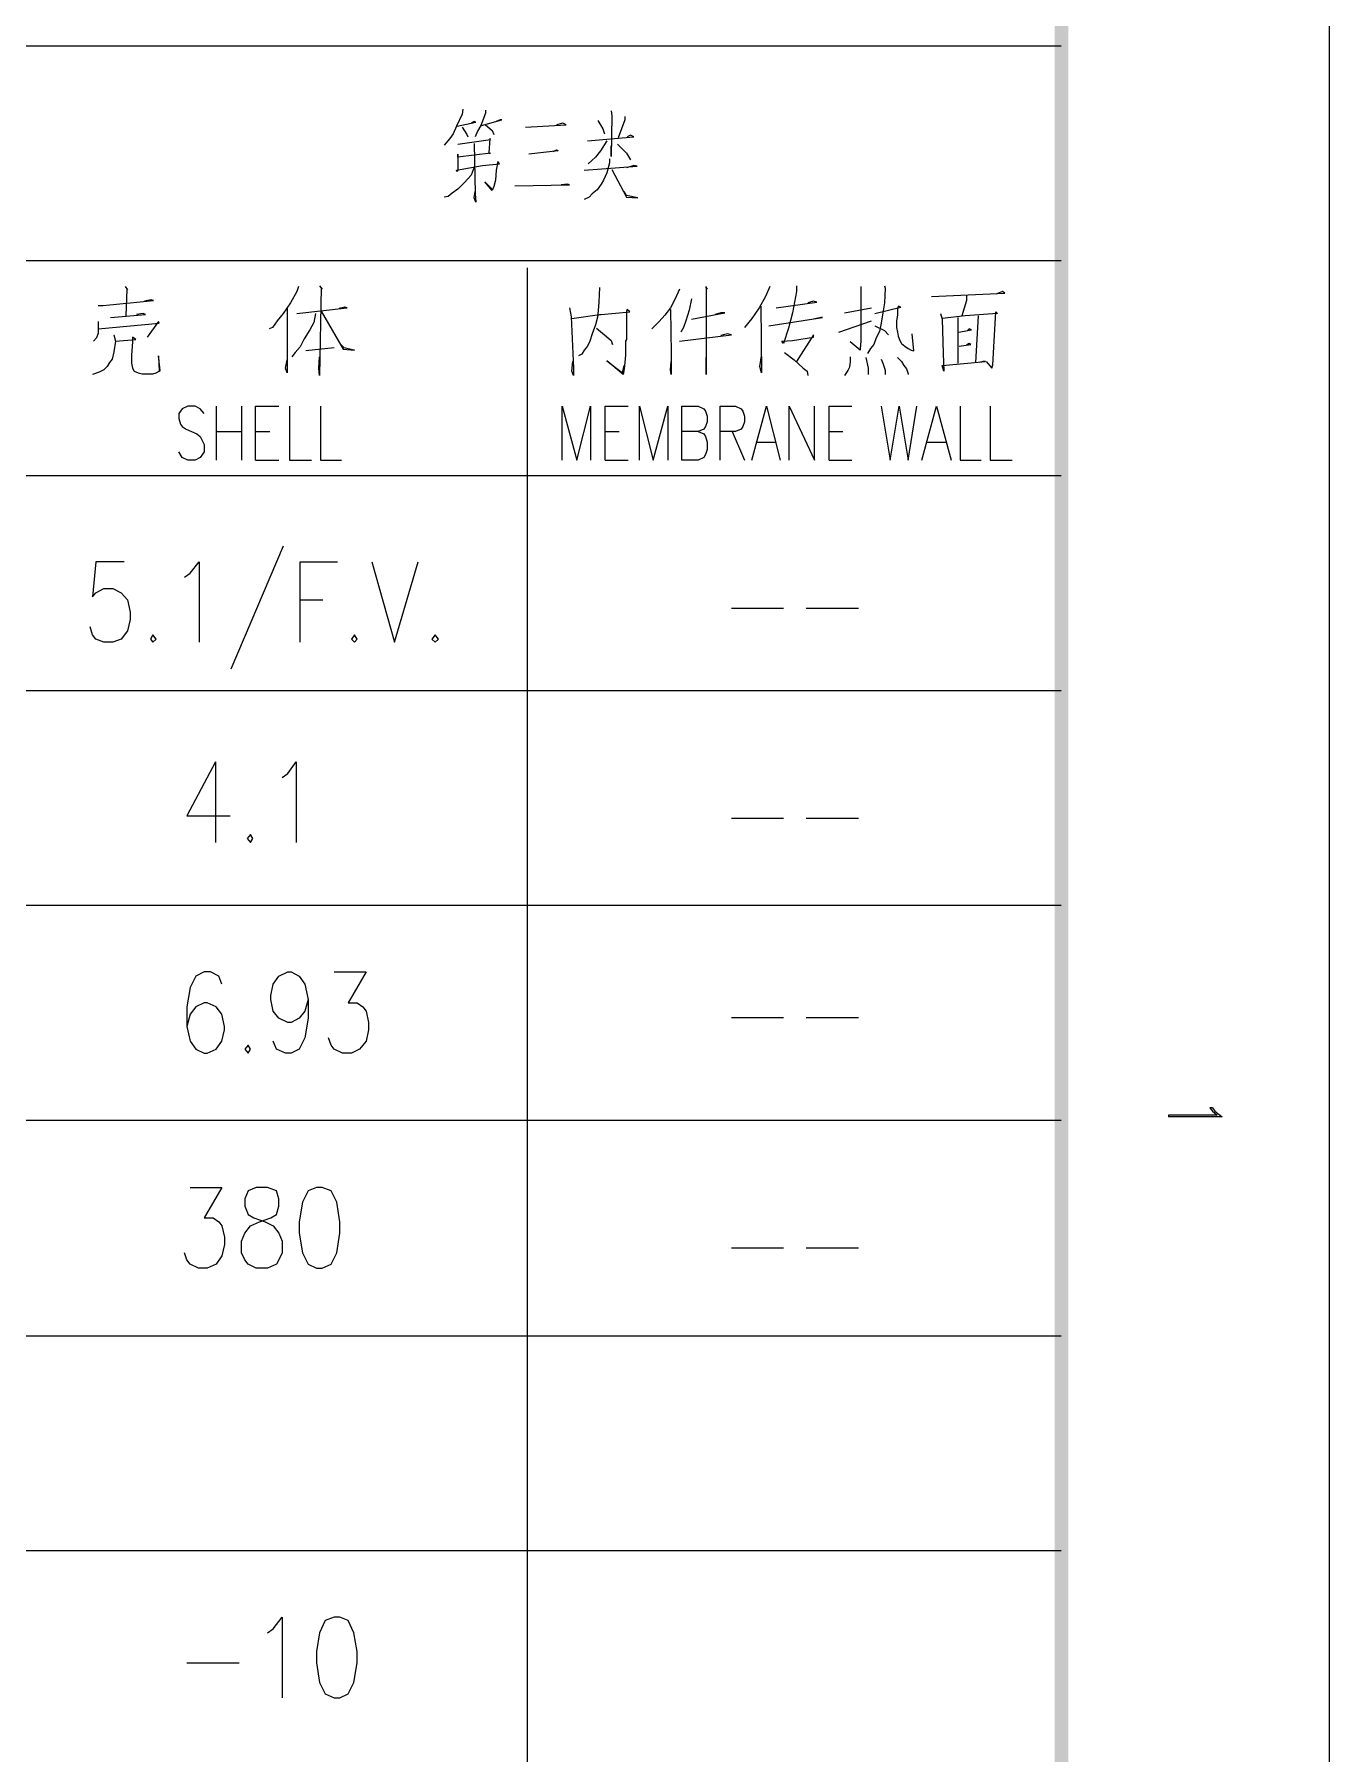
# Model space of a CAD drawing. Header units: millimetres. Extents: x 0 to 588, y 0 to 874.
# Drawn here: x 553.92 to 587.61, y 756.34 to 801.05 of the extents above; entities that cross this region are included whole.
import ezdxf

# ---------------------------------------------------------------- set-up
doc = ezdxf.new("R2010")
doc.units = ezdxf.units.MM
doc.layers.get('0').update_dxf_attribs({"lineweight": 18})

msp = doc.modelspace()

# ---------------------------------------------------------------- hatches: boundary and pattern name
for points in [[(580.453, 6.985), (580.813, 6.985), (580.453, 813.329)], [(580.813, 6.985), (580.453, 813.329), (580.813, 813.329)]]:
    msp.add_hatch(color=0).paths.add_polyline_path(points, flags=0)

# ---------------------------------------------------------------- linework, layer by layer
at = {"color": 0, "lineweight": 0}
for points in [[(587.608, 0), (587.608, 830.792)], [(584.56, 773.133), (584.623, 773.049), (584.814, 772.901), (583.417, 772.901)], [(584.56, 773.133), (584.496, 773.133), (584.56, 773.049), (584.687, 772.943), (583.417, 772.943), (583.417, 772.901)]]:
    msp.add_lwpolyline(points, dxfattribs=at)
at = {"color": 6, "lineweight": 0}
for points in [[(455.02, 800.756), (580.623, 800.756)], [(565.065, 799.105), (565.044, 798.978), (564.896, 798.661), (564.811, 798.47), (564.727, 798.343), (564.578, 798.173)], [(565.658, 799.084), (565.658, 798.999), (565.531, 798.682), (565.446, 798.533), (565.383, 798.385)], [(568.918, 799.062), (568.939, 798.935), (568.918, 797.877), (568.918, 798.153)], [(564.917, 798.661), (565.404, 798.766), (565.362, 798.787), (565.277, 798.745)], [(565.044, 798.639), (565.171, 798.449), (565.192, 798.385)], [(565.552, 798.682), (566.081, 798.83), (566.039, 798.83), (565.933, 798.787)], [(565.658, 798.703), (565.827, 798.555), (565.87, 798.449)], [(566.695, 798.639), (567.754, 798.703), (567.669, 798.745), (567.5, 798.703)], [(568.579, 798.809), (568.706, 798.597), (568.748, 798.47)], [(569.278, 798.915), (569.278, 798.83), (569.108, 798.364)], [(564.938, 798.195), (565.785, 798.322), (565.764, 798.343), (565.743, 797.962), (565.785, 797.962), (564.938, 797.856), (564.938, 797.941), (564.938, 797.517), (564.917, 797.475), (564.896, 797.517), (565.573, 797.644), (566.018, 797.687), (565.976, 797.75), (565.933, 797.517), (565.912, 797.264), (565.87, 797.094), (565.827, 796.988), (565.637, 797.221), (565.827, 797.03)], [(565.362, 798.216), (565.383, 796.904), (565.404, 796.692), (565.362, 796.798), (565.383, 796.967)], [(568.304, 798.28), (569.51, 798.385), (569.426, 798.427), (569.341, 798.385)], [(568.812, 798.28), (568.643, 798.026), (568.515, 797.856), (568.325, 797.687)], [(569.087, 798.195), (569.32, 797.962), (569.426, 797.793)], [(567.415, 798.004), (567.5, 798.046), (567.542, 798.026), (566.78, 797.941)], [(568.875, 797.814), (568.875, 797.708), (568.812, 797.454), (568.727, 797.264), (568.664, 797.157), (568.558, 797.009), (568.431, 796.904), (568.346, 796.819), (568.219, 796.756)], [(565.362, 797.602), (565.277, 797.39), (565.108, 797.2), (564.938, 797.03), (564.79, 796.925), (564.684, 796.84), (564.578, 796.819)], [(568.219, 797.517), (569.595, 797.624), (569.51, 797.644), (569.32, 797.581)], [(568.939, 797.538), (569.32, 796.819), (569.616, 796.798), (569.32, 796.861), (569.256, 796.967)], [(566.42, 797.115), (567.838, 797.137), (567.796, 797.157), (567.626, 797.137)], [(524.743, 795.168), (580.623, 795.168)], [(566.737, 794.978), (566.737, 750.443)], [(555.583, 794.004), (555.71, 794.004), (557.022, 794.131), (556.958, 794.152), (556.789, 794.11)], [(556.281, 794.491), (556.345, 794.406), (556.323, 794.427), (556.302, 793.729)], [(560.79, 794.491), (560.747, 794.363), (560.578, 794.067), (560.388, 793.792), (560.239, 793.602), (560.112, 793.433), (560.028, 793.39)], [(561.34, 794.512), (561.404, 794.427), (561.382, 794.469), (561.34, 792.183), (561.319, 792.374), (561.34, 792.67)], [(568.621, 794.469), (568.6, 794.089), (568.579, 793.771), (568.579, 793.729), (568.515, 793.496), (568.431, 793.263), (568.367, 793.073), (568.304, 792.945), (568.219, 792.84), (568.156, 792.734), (568.071, 792.692)], [(570.696, 794.427), (570.59, 794.173), (570.463, 793.94), (570.315, 793.75), (570.167, 793.581), (570.039, 793.453), (569.976, 793.39)], [(571.013, 794.173), (570.95, 793.877), (570.865, 793.602), (570.802, 793.433), (570.738, 793.305)], [(571.373, 794.491), (571.415, 794.427), (571.394, 794.469), (571.394, 792.205), (571.394, 792.649)], [(573.045, 794.491), (572.939, 794.237), (572.77, 793.94), (572.58, 793.665), (572.389, 793.433)], [(573.744, 794.512), (573.744, 794.363), (573.638, 793.813), (573.532, 793.411), (573.405, 793.009), (573.363, 793.073), (573.638, 793.094), (574.188, 793.178), (574.188, 793.242), (573.744, 792.543)], [(575.416, 794.491), (575.416, 793.073), (575.395, 792.882), (575.395, 792.84), (575.141, 793.052)], [(576.03, 794.512), (576.051, 794.448), (576.03, 794.067), (575.987, 793.813), (575.945, 793.538), (575.903, 793.326), (575.818, 793.157), (575.755, 792.988), (575.67, 792.882), (575.585, 792.755)], [(577.257, 794.237), (579.162, 794.322), (579.099, 794.363), (578.929, 794.3)], [(578.168, 794.258), (578.168, 794.131), (578.04, 793.729)], [(555.9, 793.686), (556.81, 793.771), (556.747, 793.792), (556.577, 793.771)], [(560.493, 793.94), (560.493, 792.247), (560.451, 792.374), (560.493, 792.585)], [(561.234, 793.792), (561.192, 793.559), (561.086, 793.369), (560.938, 793.136), (560.832, 792.924), (560.705, 792.776), (560.62, 792.67)], [(560.747, 793.792), (562.06, 793.94), (561.996, 793.962), (561.848, 793.919)], [(561.382, 793.855), (561.954, 792.861), (562.25, 792.84), (562.229, 792.84), (561.975, 792.903), (561.89, 792.988)], [(567.838, 793.94), (567.88, 793.708), (567.944, 792.374), (567.944, 792.183), (567.902, 792.289), (567.923, 792.543)], [(567.902, 793.665), (568.621, 793.771), (568.664, 793.771), (569.404, 793.834), (569.341, 793.898), (569.32, 793.855), (569.32, 793.115), (569.299, 793.073), (569.299, 792.712), (569.278, 792.522), (569.256, 792.353), (569.235, 792.205), (568.812, 792.565), (569.214, 792.247), (569.256, 792.437)], [(570.463, 793.898), (570.484, 792.755), (570.484, 792.205), (570.463, 792.332), (570.484, 792.543)], [(571.013, 793.644), (571.881, 793.813), (571.775, 793.813), (571.627, 793.771)], [(572.812, 793.982), (572.833, 792.247), (572.791, 792.416), (572.833, 792.692)], [(573.024, 793.474), (574.421, 793.686), (574.379, 793.686), (574.188, 793.644)], [(573.215, 793.94), (574.273, 794.089), (574.188, 794.11), (574.04, 794.067)], [(574.992, 793.813), (575.691, 793.94)], [(575.776, 793.792), (576.453, 793.962), (576.389, 793.982), (576.368, 793.898), (576.368, 793.75), (576.347, 793.602), (576.347, 793.433), (576.368, 793.305), (576.389, 793.2), (576.432, 793.094), (576.474, 793.009), (576.559, 792.945), (576.644, 792.882), (576.728, 792.84), (576.792, 792.819), (576.749, 793.263)], [(577.49, 793.792), (577.533, 793.644), (577.554, 792.755), (577.575, 792.289), (577.533, 792.437), (578.654, 792.543), (578.591, 792.543), (578.506, 792.522)], [(578.676, 792.543), (578.824, 792.374), (578.845, 792.459), (578.887, 793.073), (578.929, 793.834), (578.972, 793.792), (578.125, 793.729), (577.533, 793.665)], [(577.935, 793.686), (577.935, 792.501)], [(578.464, 793.729), (578.4, 792.522)], [(555.985, 793.242), (556.027, 793.073), (555.985, 792.797), (555.942, 792.607), (555.879, 792.522), (555.816, 792.416), (555.731, 792.332), (555.604, 792.268), (555.434, 792.205)], [(555.583, 793.581), (555.583, 793.284), (555.54, 793.157), (555.456, 793.073)], [(555.583, 793.39), (557.17, 793.538), (557.149, 793.581), (556.853, 793.178)], [(568.537, 793.411), (568.748, 793.242), (568.918, 793.094), (568.96, 792.988), (568.939, 793.073)], [(570.696, 793.073), (572.05, 793.242), (571.944, 793.263), (571.775, 793.221)], [(574.844, 793.305), (575.691, 793.602)], [(575.776, 793.474), (576.03, 793.348), (576.135, 793.242)], [(577.956, 793.305), (578.294, 793.369), (578.231, 793.39), (578.189, 793.348)], [(556.027, 793.073), (556.556, 793.115), (556.472, 793.178), (556.472, 793.052), (556.451, 792.712), (556.451, 792.501), (556.472, 792.374), (556.514, 792.289), (556.62, 792.247), (556.726, 792.226), (557.001, 792.226), (557.086, 792.247), (557.17, 792.289), (557.191, 792.311), (557.149, 792.692), (557.17, 792.289)], [(561.721, 792.903), (560.98, 792.819)], [(577.977, 792.945), (578.273, 792.988), (578.231, 793.009), (578.168, 792.966)], [(573.426, 792.776), (573.68, 792.585), (573.913, 792.374), (574.019, 792.289), (574.04, 792.183)], [(575.141, 792.67), (575.141, 792.543), (575.12, 792.395), (575.077, 792.311), (574.992, 792.183)], [(575.543, 792.649), (575.606, 792.374), (575.606, 792.205)], [(575.945, 792.607), (575.987, 792.501), (576.03, 792.374), (576.051, 792.311), (576.051, 792.205)], [(576.368, 792.649), (576.474, 792.543), (576.538, 792.437), (576.601, 792.353), (576.644, 792.226), (576.644, 792.205)], [(558.334, 791.188), (558.229, 791.316), (558.101, 791.379), (557.911, 791.379), (557.763, 791.316), (557.678, 791.188), (557.678, 791.062), (557.721, 790.914), (557.763, 790.85), (557.869, 790.787), (558.144, 790.659), (558.229, 790.596), (558.334, 790.385), (558.334, 790.194), (558.229, 790.046), (558.101, 789.982), (557.911, 789.982), (557.763, 790.046), (557.678, 790.194)], [(558.652, 791.379), (558.652, 789.982)], [(559.308, 791.379), (559.308, 789.982)], [(559.668, 789.982), (559.668, 791.379), (560.282, 791.379)], [(560.557, 791.379), (560.557, 789.982), (561.128, 789.982)], [(561.361, 791.379), (561.361, 789.982), (561.912, 789.982)], [(567.648, 789.982), (567.648, 791.379), (568.029, 789.982), (568.389, 791.379), (568.389, 789.982)], [(568.769, 789.982), (568.769, 791.379), (569.362, 791.379)], [(569.659, 789.982), (569.659, 791.379), (570.018, 789.982), (570.399, 791.379), (570.399, 789.982)], [(570.759, 789.982), (570.759, 791.379), (571.183, 791.379), (571.331, 791.316), (571.373, 791.252), (571.415, 791.125), (571.415, 790.977), (571.373, 790.85), (571.331, 790.787), (571.183, 790.723), (570.759, 790.723)], [(571.754, 789.982), (571.754, 791.379), (572.156, 791.379), (572.304, 791.316), (572.347, 791.252), (572.389, 791.125), (572.389, 790.977), (572.347, 790.85), (572.304, 790.787), (572.156, 790.723), (571.754, 790.723)], [(572.58, 789.982), (572.961, 791.379), (573.32, 789.982)], [(573.553, 789.982), (573.553, 791.379), (574.209, 789.982), (574.209, 791.379)], [(574.59, 789.982), (574.59, 791.379), (575.183, 791.379)], [(575.945, 791.379), (576.178, 789.982), (576.411, 791.379), (576.644, 789.982), (576.876, 791.379)], [(577.003, 789.982), (577.384, 791.379), (577.765, 789.982)], [(577.998, 791.379), (577.998, 789.982), (578.548, 789.982)], [(578.781, 791.379), (578.781, 789.982), (579.353, 789.982)], [(558.652, 790.723), (559.308, 790.723)], [(559.668, 790.723), (560.049, 790.723)], [(568.769, 790.723), (569.129, 790.723)], [(571.183, 790.723), (571.331, 790.659), (571.373, 790.596), (571.415, 790.448), (571.415, 790.258), (571.373, 790.13), (571.331, 790.046), (571.183, 789.982), (570.759, 789.982)], [(572.072, 790.723), (572.389, 789.982)], [(574.59, 790.723), (574.95, 790.723)], [(572.728, 790.448), (573.193, 790.448)], [(577.152, 790.448), (577.617, 790.448)], [(559.668, 789.982), (560.282, 789.982)], [(568.769, 789.982), (569.362, 789.982)], [(574.59, 789.982), (575.183, 789.982)], [(524.743, 789.58), (580.623, 789.58)], [(560.388, 787.739), (559.033, 784.543)], [(556.26, 787.336), (555.519, 787.336), (555.434, 786.426), (555.519, 786.532), (555.731, 786.638), (555.964, 786.638), (556.175, 786.532), (556.345, 786.342), (556.408, 786.024), (556.408, 785.833), (556.345, 785.537), (556.175, 785.326), (555.964, 785.241), (555.731, 785.241), (555.519, 785.326), (555.434, 785.432), (555.371, 785.643)], [(557.826, 786.934), (557.975, 787.04), (558.207, 787.336), (558.207, 785.241)], [(560.832, 785.241), (560.832, 787.336), (561.806, 787.336)], [(562.695, 787.336), (563.287, 785.241), (563.901, 787.336)], [(560.832, 786.342), (561.425, 786.342)], [(572.05, 786.13), (573.405, 786.13)], [(573.998, 786.13), (575.352, 786.13)], [(524.743, 783.992), (580.623, 783.992)], [(558.631, 782.129), (557.89, 780.732), (559.012, 780.732)], [(558.631, 782.129), (558.631, 780.034)], [(560.366, 781.727), (560.514, 781.833), (560.726, 782.129), (560.726, 780.034)], [(572.05, 780.669), (573.405, 780.669)], [(573.998, 780.669), (575.352, 780.669)], [(524.743, 778.404), (580.623, 778.404)], [(524.743, 778.404), (580.623, 778.404)], [(558.8, 776.351), (558.715, 776.562), (558.504, 776.668), (558.334, 776.668), (558.123, 776.562), (557.975, 776.266), (557.89, 775.758), (557.89, 775.25), (557.975, 774.869), (558.123, 774.658), (558.334, 774.552), (558.419, 774.552), (558.652, 774.658), (558.8, 774.869), (558.864, 775.165), (558.864, 775.25), (558.8, 775.568), (558.652, 775.758), (558.419, 775.864), (558.334, 775.864), (558.123, 775.758), (557.975, 775.568), (557.89, 775.25)], [(561.044, 775.948), (560.959, 775.652), (560.811, 775.462), (560.599, 775.356), (560.514, 775.356), (560.282, 775.462), (560.134, 775.652), (560.07, 775.948), (560.07, 776.055), (560.134, 776.351), (560.282, 776.562), (560.514, 776.668), (560.599, 776.668), (560.811, 776.562), (560.959, 776.351), (561.044, 775.948), (561.044, 775.462), (560.959, 774.954), (560.811, 774.658), (560.599, 774.552), (560.451, 774.552), (560.218, 774.658), (560.134, 774.869)], [(561.721, 776.668), (562.547, 776.668), (562.081, 775.864), (562.314, 775.864), (562.462, 775.758), (562.547, 775.652), (562.61, 775.356), (562.61, 775.165), (562.547, 774.869), (562.377, 774.658), (562.165, 774.552), (561.933, 774.552), (561.721, 774.658), (561.636, 774.764), (561.573, 774.954)], [(572.05, 775.483), (573.405, 775.483)], [(573.998, 775.483), (575.352, 775.483)], [(524.743, 772.816), (580.623, 772.816)], [(557.975, 771.059), (558.8, 771.059), (558.334, 770.276), (558.567, 770.276), (558.715, 770.17), (558.8, 770.064), (558.864, 769.768), (558.864, 769.578), (558.8, 769.281), (558.652, 769.069), (558.419, 768.963), (558.186, 768.963), (557.975, 769.069), (557.89, 769.176), (557.826, 769.366)], [(572.05, 769.493), (573.405, 769.493)], [(573.998, 769.493), (575.352, 769.493)], [(524.743, 767.207), (580.623, 767.207)], [(524.743, 761.619), (580.623, 761.619)], [(559.985, 759.481), (560.134, 759.587), (560.366, 759.883), (560.366, 757.787)], [(557.89, 758.698), (559.245, 758.698)]]:
    msp.add_lwpolyline(points, dxfattribs=at)
for points in [[(557.001, 785.432), (556.937, 785.326), (557.001, 785.241), (557.086, 785.326)], [(562.25, 785.432), (562.165, 785.326), (562.25, 785.241), (562.314, 785.326)], [(564.346, 785.432), (564.261, 785.326), (564.346, 785.241), (564.43, 785.326)], [(559.541, 780.245), (559.456, 780.14), (559.541, 780.034), (559.604, 780.14)], [(559.477, 774.764), (559.393, 774.658), (559.477, 774.552), (559.541, 774.658)], [(559.689, 771.059), (559.477, 770.975), (559.393, 770.763), (559.393, 770.572), (559.477, 770.36), (559.625, 770.276), (559.922, 770.17), (560.134, 770.064), (560.282, 769.874), (560.366, 769.662), (560.366, 769.366), (560.282, 769.176), (560.218, 769.069), (559.985, 768.963), (559.689, 768.963), (559.477, 769.069), (559.393, 769.176), (559.308, 769.366), (559.308, 769.662), (559.393, 769.874), (559.541, 770.064), (559.774, 770.17), (560.07, 770.276), (560.218, 770.36), (560.282, 770.572), (560.282, 770.763), (560.218, 770.975), (559.985, 771.059)], [(561.255, 771.059), (561.044, 770.975), (560.895, 770.678), (560.811, 770.17), (560.811, 769.874), (560.895, 769.366), (561.044, 769.069), (561.255, 768.963), (561.404, 768.963), (561.636, 769.069), (561.784, 769.366), (561.869, 769.874), (561.869, 770.17), (561.784, 770.678), (561.636, 770.975), (561.404, 771.059)], [(561.721, 759.883), (561.488, 759.798), (561.34, 759.481), (561.255, 758.994), (561.255, 758.698), (561.34, 758.19), (561.488, 757.894), (561.721, 757.787), (561.869, 757.787), (562.081, 757.894), (562.229, 758.19), (562.314, 758.698), (562.314, 758.994), (562.229, 759.481), (562.081, 759.798), (561.869, 759.883)]]:
    msp.add_lwpolyline(points, close=True, dxfattribs=at)

doc.saveas('drawing.dxf')
